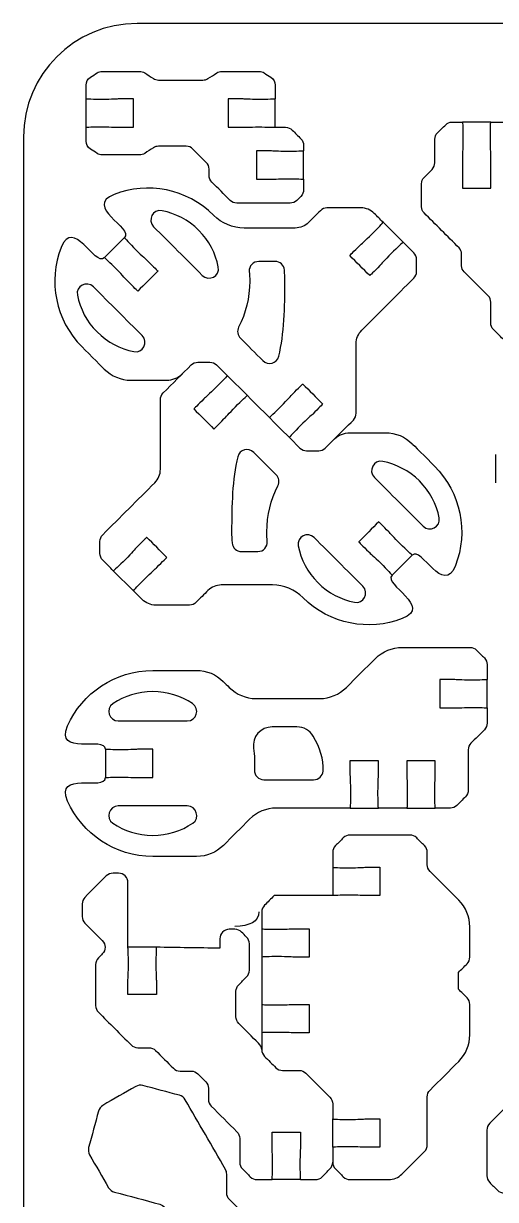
# Model space of a CAD drawing. Extents: x 0 to 400, y 230 to 450.
# Drawn here: x 0 to 49.9, y 325.6 to 450 of the extents above; entities that cross this region are included whole.
import ezdxf

# ---------------------------------------------------------------- set-up
doc = ezdxf.new("R2010")
doc.units = 0
doc.header["$MEASUREMENT"] = 0
doc.layers.add('DEFAULT', color=18, linetype='CONTINUOUS')

msp = doc.modelspace()

# ---------------------------------------------------------------- linework, layer by layer
at = {"layer": 'DEFAULT', "color": 1}
for points in [[(6.61, 439.03), (6.61, 442.03)], [(26.61, 439.02), (26.61, 442.02)], [(49.4, 439.58), (46.4, 439.58)], [(29.61, 433.52), (29.61, 436.52)], [(40.13, 426.87), (38.01, 428.99)], [(10.66, 427.35), (8.54, 425.23)], [(21.54, 412.77), (23.66, 410.65)], [(49.89, 404.41), (49.89, 401.41)], [(38.96, 391.64), (41.08, 393.76)], [(9.49, 392.12), (11.62, 390)], [(49.01, 377.6), (49.01, 380.6)], [(8.66, 373.23), (8.66, 370.23)], [(34.52, 367.01), (37.52, 367.01)], [(40.53, 367.01), (43.53, 367.01)], [(32.68, 360.75), (32.68, 357.75)], [(25.18, 354.25), (25.18, 351.25)], [(14.04, 352.29), (11.04, 352.29)], [(25.18, 346.24), (25.18, 343.24)], [(32.68, 331.13), (32.68, 334.13)], [(29.27, 327.72), (26.27, 327.72)]]:
    msp.add_lwpolyline(points, dxfattribs=at)
for points, knots in [([(0, 242), (0, 307.33), (0, 372.67), (0, 438), (0, 444.63), (5.37, 450), (12, 450), (47.33, 450), (82.67, 450), (118, 450), (124.63, 450), (130, 444.63), (130, 438), (130, 372.67), (130, 307.33), (130, 242), (130, 235.37), (124.63, 230), (118, 230), (82.67, 230), (47.33, 230), (12, 230), (5.37, 230), (0, 235.37), (0, 242)], [0, 0, 0, 0, 555.591, 555.591, 555.591, 556.591, 556.591, 556.591, 857.063, 857.063, 857.063, 858.063, 858.063, 858.063, 1413.654, 1413.654, 1413.654, 1414.654, 1414.654, 1414.654, 1715.126, 1715.126, 1715.126, 1716.126, 1716.126, 1716.126, 1716.126]), ([(22.55, 431), (24.43, 431), (26.3, 431), (28.18, 431), (28.45, 431), (28.7, 431.1), (28.89, 431.29), (29.03, 431.43), (29.18, 431.58), (29.32, 431.72), (29.51, 431.91), (29.61, 432.16), (29.61, 432.43), (29.61, 432.79), (29.61, 433.15), (29.61, 433.52), (29.61, 433.55), (28.83, 433.57), (27.86, 433.57), (26.9, 433.57), (26.32, 433.52), (26.11, 433.52), (25.61, 433.52), (25.11, 433.52), (24.61, 433.52), (24.61, 434.52), (24.61, 435.52), (24.61, 436.52), (25.11, 436.52), (25.61, 436.52), (26.11, 436.52), (26.32, 436.52), (26.9, 436.47), (27.86, 436.47), (28.83, 436.47), (29.61, 436.49), (29.61, 436.52), (29.61, 436.71), (29.61, 436.91), (29.61, 437.1), (29.61, 437.37), (29.51, 437.62), (29.32, 437.81), (29.02, 438.12), (28.71, 438.42), (28.41, 438.72), (28.22, 438.91), (27.96, 439.02), (27.7, 439.02), (27.34, 439.02), (26.98, 439.02), (26.61, 439.02), (26.47, 439.02), (25.83, 439.06), (24.86, 439.06), (23.9, 439.06), (23.33, 439.02), (23.11, 439.02), (22.61, 439.02), (22.12, 439.02), (21.62, 439.02), (21.62, 440.02), (21.62, 441.02), (21.62, 442.02), (22.12, 442.02), (22.61, 442.02), (23.11, 442.02), (23.33, 442.02), (23.9, 441.97), (24.86, 441.97), (25.83, 441.97), (26.61, 441.99), (26.61, 442.02), (26.61, 442.5), (26.61, 442.99), (26.61, 443.47), (26.61, 443.81), (26.44, 444.13), (26.16, 444.31), (25.92, 444.47), (25.68, 444.62), (25.45, 444.77), (25.29, 444.88), (25.1, 444.93), (24.9, 444.93), (23.59, 444.93), (22.28, 444.93), (20.97, 444.93), (20.77, 444.93), (20.58, 444.88), (20.42, 444.77), (20.12, 444.57), (19.81, 444.38), (19.5, 444.18), (19.34, 444.07), (19.15, 444.02), (18.96, 444.02), (17.4, 444.02), (15.83, 444.02), (14.27, 444.02), (14.08, 444.02), (13.89, 444.08), (13.73, 444.18), (13.42, 444.38), (13.11, 444.58), (12.81, 444.78), (12.65, 444.88), (12.46, 444.94), (12.26, 444.94), (10.95, 444.94), (9.64, 444.94), (8.32, 444.94), (8.13, 444.94), (7.94, 444.88), (7.78, 444.78), (7.55, 444.62), (7.31, 444.47), (7.07, 444.32), (6.79, 444.13), (6.62, 443.82), (6.62, 443.48), (6.62, 442.99), (6.62, 442.51), (6.62, 442.02), (6.62, 441.99), (7.4, 441.97), (8.37, 441.97), (9.33, 441.97), (9.9, 442.02), (10.11, 442.02), (10.61, 442.02), (11.11, 442.02), (11.61, 442.02), (11.61, 441.02), (11.61, 440.02), (11.61, 439.02), (11.11, 439.02), (10.61, 439.02), (10.11, 439.02), (9.9, 439.02), (9.33, 439.07), (8.37, 439.07), (7.4, 439.07), (6.62, 439.05), (6.62, 439.02), (6.62, 438.54), (6.62, 438.05), (6.62, 437.56), (6.62, 437.23), (6.79, 436.91), (7.07, 436.72), (7.31, 436.57), (7.54, 436.42), (7.78, 436.26), (7.94, 436.16), (8.13, 436.1), (8.33, 436.1), (9.64, 436.1), (10.95, 436.1), (12.26, 436.1), (12.46, 436.1), (12.65, 436.16), (12.81, 436.26), (13.11, 436.46), (13.42, 436.66), (13.73, 436.86), (13.89, 436.96), (14.08, 437.02), (14.27, 437.02), (15.25, 437.02), (16.22, 437.02), (17.2, 437.02), (17.47, 437.02), (17.72, 436.91), (17.91, 436.72), (18.38, 436.25), (18.85, 435.78), (19.32, 435.31), (19.51, 435.12), (19.62, 434.87), (19.62, 434.6), (19.62, 434.38), (19.62, 434.16), (19.62, 433.93), (19.62, 433.67), (19.72, 433.41), (19.91, 433.22), (20.55, 432.58), (21.2, 431.94), (21.84, 431.29), (22.03, 431.1), (22.28, 431), (22.55, 431)], [1, 1, 1, 1, 16.972, 16.972, 16.972, 17.972, 17.972, 17.972, 19.697341, 19.697341, 19.697341, 20.697341, 20.697341, 20.697341, 23.783341, 23.783341, 23.783341, 24.783341, 24.783341, 24.783341, 25.783341, 25.783341, 25.783341, 30.033341, 30.033341, 30.033341, 38.543341, 38.543341, 38.543341, 42.793341, 42.793341, 42.793341, 43.793341, 43.793341, 43.793341, 44.793341, 44.793341, 44.793341, 46.449341, 46.449341, 46.449341, 47.449341, 47.449341, 47.449341, 51.112154, 51.112154, 51.112154, 52.112154, 52.112154, 52.112154, 55.188154, 55.188154, 55.188154, 56.188154, 56.188154, 56.188154, 57.188154, 57.188154, 57.188154, 61.438154, 61.438154, 61.438154, 69.948154, 69.948154, 69.948154, 74.198154, 74.198154, 74.198154, 75.198154, 75.198154, 75.198154, 76.198154, 76.198154, 76.198154, 80.317154, 80.317154, 80.317154, 81.317154, 81.317154, 81.317154, 83.718374, 83.718374, 83.718374, 84.718374, 84.718374, 84.718374, 95.880374, 95.880374, 95.880374, 96.880374, 96.880374, 96.880374, 99.980563, 99.980563, 99.980563, 100.980563, 100.980563, 100.980563, 114.276575, 114.276575, 114.276575, 115.276575, 115.276575, 115.276575, 118.380713, 118.380713, 118.380713, 119.380713, 119.380713, 119.380713, 130.548713, 130.548713, 130.548713, 131.548713, 131.548713, 131.548713, 133.943316, 133.943316, 133.943316, 134.943316, 134.943316, 134.943316, 139.069316, 139.069316, 139.069316, 140.069316, 140.069316, 140.069316, 141.069316, 141.069316, 141.069316, 145.319316, 145.319316, 145.319316, 153.829316, 153.829316, 153.829316, 158.079316, 158.079316, 158.079316, 159.079316, 159.079316, 159.079316, 160.079316, 160.079316, 160.079316, 164.209316, 164.209316, 164.209316, 165.209316, 165.209316, 165.209316, 167.610537, 167.610537, 167.610537, 168.610537, 168.610537, 168.610537, 179.772537, 179.772537, 179.772537, 180.772537, 180.772537, 180.772537, 183.873564, 183.873564, 183.873564, 184.873564, 184.873564, 184.873564, 193.181568, 193.181568, 193.181568, 194.181568, 194.181568, 194.181568, 199.853979, 199.853979, 199.853979, 200.853979, 200.853979, 200.853979, 202.755979, 202.755979, 202.755979, 203.755979, 203.755979, 203.755979, 211.505869, 211.505869, 211.505869, 212.505869, 212.505869, 212.505869, 212.505869]), ([(46.4, 436.07), (46.4, 436.28), (46.45, 436.86), (46.45, 437.82), (46.45, 438.79), (46.43, 439.57), (46.4, 439.57), (46.03, 439.57), (45.65, 439.57), (45.28, 439.57), (45.04, 439.57), (44.8, 439.48), (44.63, 439.3), (44.34, 439.01), (44.05, 438.72), (43.75, 438.43), (43.58, 438.26), (43.48, 438.02), (43.48, 437.78), (43.48, 436.94), (43.48, 436.11), (43.48, 435.28), (43.48, 435.01), (43.38, 434.76), (43.19, 434.57), (42.91, 434.29), (42.62, 434), (42.34, 433.72), (42.17, 433.54), (42.07, 433.31), (42.07, 433.06), (42.07, 432.25), (42.07, 431.44), (42.07, 430.62), (42.07, 430.38), (42.17, 430.14), (42.34, 429.97), (43.57, 428.74), (44.81, 427.5), (46.04, 426.27), (46.22, 426.1), (46.31, 425.86), (46.31, 425.62), (46.31, 425.2), (46.31, 424.79), (46.31, 424.38), (46.31, 424.14), (46.41, 423.9), (46.58, 423.73), (47.43, 422.88), (48.28, 422.03), (49.13, 421.18), (49.3, 421.01), (49.4, 420.78), (49.4, 420.53), (49.4, 419.79), (49.4, 419.04), (49.4, 418.29), (49.4, 418.05), (49.49, 417.82), (49.67, 417.64), (49.96, 417.35), (50.25, 417.06), (50.54, 416.77), (50.71, 416.59), (50.95, 416.5), (51.19, 416.5), (53.07, 416.5), (54.94, 416.5), (56.82, 416.5), (57.06, 416.5), (57.3, 416.59), (57.47, 416.77), (57.82, 417.12), (58.17, 417.47), (58.52, 417.82), (58.9, 418.2), (59.41, 418.41), (59.94, 418.41), (63.31, 418.41), (66.69, 418.41), (70.06, 418.41), (70.59, 418.41), (71.1, 418.2), (71.48, 417.82), (71.83, 417.47), (72.18, 417.12), (72.53, 416.77), (72.7, 416.59), (72.94, 416.5), (73.18, 416.5), (75.06, 416.5), (76.93, 416.5), (78.81, 416.5), (79.05, 416.5), (79.29, 416.6), (79.46, 416.77), (79.75, 417.06), (80.04, 417.35), (80.33, 417.64), (80.5, 417.82), (80.6, 418.05), (80.6, 418.29), (80.6, 419.17), (80.6, 420.04), (80.6, 420.91), (81.54, 421.85), (82.48, 422.79), (83.42, 423.73), (83.59, 423.9), (83.69, 424.14), (83.69, 424.38), (83.69, 424.79), (83.69, 425.2), (83.69, 425.62), (83.69, 425.86), (83.78, 426.1), (83.96, 426.27), (85.19, 427.5), (86.43, 428.74), (87.66, 429.97), (87.83, 430.14), (87.93, 430.38), (87.93, 430.62), (87.93, 431.44), (87.93, 432.25), (87.93, 433.06), (87.93, 433.31), (87.83, 433.54), (87.66, 433.72), (87.38, 434), (87.09, 434.29), (86.81, 434.57), (86.62, 434.76), (86.52, 435.01), (86.52, 435.28), (86.51, 436.11), (86.51, 436.94), (86.51, 437.78), (86.51, 438.02), (86.41, 438.26), (86.24, 438.43), (85.95, 438.72), (85.66, 439.01), (85.37, 439.3), (85.19, 439.48), (84.96, 439.57), (84.72, 439.57), (84.34, 439.57), (83.97, 439.57), (83.6, 439.57), (83.57, 439.57), (83.55, 438.79), (83.55, 437.82), (83.55, 436.86), (83.6, 436.28), (83.6, 436.07), (83.6, 434.91), (83.6, 433.74), (83.6, 432.57), (82.6, 432.57), (81.6, 432.57), (80.6, 432.57), (80.6, 433.74), (80.6, 434.91), (80.6, 436.07), (80.6, 436.28), (80.65, 436.86), (80.65, 437.82), (80.65, 438.79), (80.62, 439.57), (80.6, 439.57), (78.69, 439.57), (76.79, 439.57), (74.88, 439.57), (74.64, 439.57), (74.4, 439.48), (74.23, 439.3), (73.7, 438.78), (73.18, 438.25), (72.65, 437.72), (72.27, 437.35), (71.77, 437.14), (71.24, 437.14), (67.08, 437.14), (62.92, 437.14), (58.76, 437.14), (58.23, 437.14), (57.72, 437.35), (57.35, 437.72), (56.82, 438.25), (56.29, 438.78), (55.76, 439.3), (55.59, 439.48), (55.36, 439.57), (55.11, 439.57), (53.21, 439.57), (51.3, 439.57), (49.4, 439.57), (49.37, 439.57), (49.35, 438.79), (49.35, 437.82), (49.35, 436.86), (49.4, 436.28), (49.4, 436.07), (49.4, 434.91), (49.4, 433.74), (49.4, 432.57), (48.4, 432.57), (47.4, 432.57), (46.4, 432.57), (46.4, 433.74), (46.4, 434.91), (46.4, 436.07)], [54.878386, 54.878386, 54.878386, 54.878386, 55.878386, 55.878386, 55.878386, 56.878386, 56.878386, 56.878386, 60.045386, 60.045386, 60.045386, 61.045386, 61.045386, 61.045386, 64.548393, 64.548393, 64.548393, 65.548393, 65.548393, 65.548393, 72.635393, 72.635393, 72.635393, 73.635393, 73.635393, 73.635393, 77.048597, 77.048597, 77.048597, 78.048597, 78.048597, 78.048597, 84.966597, 84.966597, 84.966597, 85.966597, 85.966597, 85.966597, 100.811597, 100.811597, 100.811597, 101.811597, 101.811597, 101.811597, 105.314597, 105.314597, 105.314597, 106.314597, 106.314597, 106.314597, 116.506834, 116.506834, 116.506834, 117.506834, 117.506834, 117.506834, 123.849834, 123.849834, 123.849834, 124.849834, 124.849834, 124.849834, 128.352841, 128.352841, 128.352841, 129.352841, 129.352841, 129.352841, 145.289841, 145.289841, 145.289841, 146.289841, 146.289841, 146.289841, 150.522582, 150.522582, 150.522582, 151.522582, 151.522582, 151.522582, 180.214582, 180.214582, 180.214582, 181.214582, 181.214582, 181.214582, 185.447324, 185.447324, 185.447324, 186.447324, 186.447324, 186.447324, 202.383324, 202.383324, 202.383324, 203.383324, 203.383324, 203.383324, 206.879262, 206.879262, 206.879262, 207.879262, 207.879262, 207.879262, 215.307262, 215.307262, 215.307262, 226.591981, 226.591981, 226.591981, 227.591981, 227.591981, 227.591981, 231.095981, 231.095981, 231.095981, 232.095981, 232.095981, 232.095981, 246.940981, 246.940981, 246.940981, 247.940981, 247.940981, 247.940981, 254.858981, 254.858981, 254.858981, 255.858981, 255.858981, 255.858981, 259.274307, 259.274307, 259.274307, 260.274307, 260.274307, 260.274307, 267.363312, 267.363312, 267.363312, 268.363312, 268.363312, 268.363312, 271.863491, 271.863491, 271.863491, 272.863491, 272.863491, 272.863491, 276.030491, 276.030491, 276.030491, 277.030491, 277.030491, 277.030491, 278.030491, 278.030491, 278.030491, 287.950491, 287.950491, 287.950491, 296.460491, 296.460491, 296.460491, 306.380491, 306.380491, 306.380491, 307.380491, 307.380491, 307.380491, 308.380491, 308.380491, 308.380491, 324.572491, 324.572491, 324.572491, 325.572491, 325.572491, 325.572491, 331.908877, 331.908877, 331.908877, 332.908877, 332.908877, 332.908877, 368.275877, 368.275877, 368.275877, 369.275877, 369.275877, 369.275877, 375.612262, 375.612262, 375.612262, 376.612262, 376.612262, 376.612262, 392.804262, 392.804262, 392.804262, 393.804262, 393.804262, 393.804262, 394.804262, 394.804262, 394.804262, 404.724262, 404.724262, 404.724262, 413.234262, 413.234262, 413.234262, 423.154262, 423.154262, 423.154262, 423.154262]), ([(32.87, 406.06), (33.53, 406.72), (34.2, 407.39), (34.87, 408.06), (35.06, 408.25), (35.16, 408.5), (35.16, 408.77), (35.16, 411.22), (35.16, 413.68), (35.16, 416.14), (35.16, 416.67), (35.37, 417.18), (35.75, 417.55), (37.58, 419.39), (39.42, 421.22), (41.25, 423.06), (41.44, 423.25), (41.55, 423.49), (41.55, 423.76), (41.55, 424.18), (41.55, 424.61), (41.55, 425.04), (41.55, 425.3), (41.44, 425.55), (41.26, 425.74), (40.88, 426.11), (40.51, 426.49), (40.14, 426.86), (40.1, 426.86), (39.54, 426.34), (38.86, 425.66), (38.18, 424.98), (37.81, 424.54), (37.66, 424.39), (37.04, 423.77), (36.6, 423.33), (36.6, 423.33), (35.89, 424.04), (35.19, 424.74), (34.48, 425.45), (34.48, 425.45), (34.92, 425.9), (35.54, 426.51), (35.69, 426.66), (36.12, 427.03), (36.81, 427.72), (37.48, 428.38), (38.01, 428.94), (38.01, 428.98), (37.7, 429.29), (37.39, 429.6), (37.08, 429.91), (36.71, 430.29), (36.2, 430.5), (35.67, 430.5), (34.47, 430.5), (33.28, 430.5), (32.08, 430.5), (31.82, 430.5), (31.56, 430.39), (31.38, 430.2), (30.96, 429.79), (30.55, 429.37), (30.13, 428.96), (29.76, 428.58), (29.25, 428.38), (28.72, 428.37), (26.92, 428.37), (25.12, 428.37), (23.32, 428.37), (22.11, 428.38), (20.96, 428.86), (20.1, 429.71), (17.26, 432.54), (13.11, 433.29), (9.59, 431.93), (6.3, 430.65), (11.67, 428.35), (10.67, 427.35), (10.67, 427.31), (11.2, 426.75), (11.87, 426.07), (12.56, 425.39), (12.99, 425.02), (13.14, 424.87), (13.76, 424.26), (14.2, 423.81), (14.2, 423.81), (13.5, 423.1), (12.79, 422.4), (12.08, 421.69), (12.08, 421.69), (11.64, 422.13), (11.02, 422.75), (10.87, 422.9), (10.5, 423.34), (9.82, 424.02), (9.14, 424.7), (8.58, 425.23), (8.54, 425.23), (7.55, 424.22), (5.24, 429.6), (3.97, 426.3), (2.61, 422.78), (3.35, 418.63), (6.19, 415.79), (7.01, 414.98), (8.53, 413.44), (8.53, 413.44), (9.29, 412.7), (10.3, 412.27), (11.36, 412.27), (12.62, 412.27), (13.88, 412.27), (15.14, 412.27), (15.74, 412.27), (16.32, 412.51), (16.76, 412.93)], [0, 0, 0, 0, 8.020011, 8.020011, 8.020011, 9.020011, 9.020011, 9.020011, 29.915013, 29.915013, 29.915013, 30.915013, 30.915013, 30.915013, 52.98523, 52.98523, 52.98523, 53.98523, 53.98523, 53.98523, 57.60523, 57.60523, 57.60523, 58.60523, 58.60523, 58.60523, 63.105268, 63.105268, 63.105268, 64.105268, 64.105268, 64.105268, 65.105268, 65.105268, 65.105268, 66.105268, 66.105268, 66.105268, 74.616011, 74.616011, 74.616011, 75.616011, 75.616011, 75.616011, 76.616011, 76.616011, 76.616011, 77.616011, 77.616011, 77.616011, 81.336807, 81.336807, 81.336807, 82.336807, 82.336807, 82.336807, 92.504807, 92.504807, 92.504807, 93.504807, 93.504807, 93.504807, 98.49486, 98.49486, 98.49486, 99.49486, 99.49486, 99.49486, 114.81086, 114.81086, 114.81086, 115.81086, 115.81086, 115.81086, 116.81086, 116.81086, 116.81086, 117.81086, 117.81086, 117.81086, 118.81086, 118.81086, 118.81086, 119.81086, 119.81086, 119.81086, 120.81086, 120.81086, 120.81086, 129.320188, 129.320188, 129.320188, 130.320188, 130.320188, 130.320188, 131.320188, 131.320188, 131.320188, 132.320188, 132.320188, 132.320188, 133.320188, 133.320188, 133.320188, 134.320188, 134.320188, 134.320188, 135.320188, 135.320188, 135.320188, 136.320188, 136.320188, 136.320188, 147.019191, 147.019191, 147.019191, 148.019191, 148.019191, 148.019191, 148.019191]), ([(14.64, 430.2), (16.06, 429.92), (17.42, 429.22), (18.52, 428.12), (19.62, 427.02), (20.31, 425.67), (20.59, 424.25), (20.79, 423.28), (19.6, 422.67), (18.9, 423.36), (17.19, 425.08), (15.47, 426.79), (13.75, 428.51), (13.06, 429.2), (13.68, 430.4), (14.64, 430.2)], [1, 1, 1, 1, 2, 2, 2, 3, 3, 3, 4, 4, 4, 24.63974, 24.63974, 24.63974, 25.63974, 25.63974, 25.63974, 25.63974]), ([(24.86, 424.83), (25.43, 424.83), (26.01, 424.83), (26.59, 424.83), (27.11, 424.83), (27.54, 424.44), (27.58, 423.92), (27.62, 423.53), (27.63, 423.15), (27.63, 422.75), (27.63, 419.99), (27.57, 417.19), (26.98, 414.8), (26.79, 414.05), (25.85, 413.79), (25.3, 414.34), (24.51, 415.13), (23.72, 415.92), (22.93, 416.72), (22.62, 417.02), (22.55, 417.49), (22.74, 417.88), (23.49, 419.34), (23.91, 421), (23.91, 422.75), (23.91, 423.09), (23.89, 423.43), (23.86, 423.76), (23.81, 424.34), (24.27, 424.83), (24.86, 424.83)], [1, 1, 1, 1, 5.907, 5.907, 5.907, 6.907, 6.907, 6.907, 7.907, 7.907, 7.907, 8.907, 8.907, 8.907, 9.907, 9.907, 9.907, 19.427491, 19.427491, 19.427491, 20.427491, 20.427491, 20.427491, 21.427491, 21.427491, 21.427491, 22.427491, 22.427491, 22.427491, 23.427491, 23.427491, 23.427491, 23.427491]), ([(11.66, 415.3), (10.23, 415.58), (8.87, 416.28), (7.77, 417.38), (6.67, 418.48), (5.97, 419.84), (5.69, 421.26), (5.5, 422.22), (6.69, 422.84), (7.39, 422.15), (9.1, 420.43), (10.82, 418.71), (12.54, 416.99), (13.23, 416.3), (12.62, 415.11), (11.66, 415.3)], [1, 1, 1, 1, 2, 2, 2, 3, 3, 3, 4, 4, 4, 24.660246, 24.660246, 24.660246, 25.660246, 25.660246, 25.660246, 25.660246]), ([(38.96, 391.64), (38.96, 391.67), (38.43, 392.24), (37.76, 392.91), (37.07, 393.59), (36.64, 393.96), (36.49, 394.11), (35.87, 394.73), (35.43, 395.17), (35.43, 395.17), (36.13, 395.88), (36.84, 396.59), (37.55, 397.29), (37.55, 397.29), (37.99, 396.85), (38.61, 396.23), (38.76, 396.08), (39.13, 395.65), (39.81, 394.96), (40.49, 394.29), (41.05, 393.76), (41.09, 393.76), (42.08, 394.76), (44.39, 389.38), (45.66, 392.68), (47.02, 396.2), (46.28, 400.35), (43.44, 403.19), (42.62, 404.01), (41.1, 405.54), (41.1, 405.54), (40.34, 406.29), (39.33, 406.71), (38.27, 406.71), (37.01, 406.71), (35.75, 406.71), (34.49, 406.71), (33.89, 406.71), (33.3, 406.48), (32.87, 406.06), (32.55, 405.74), (32.22, 405.42), (31.9, 405.1), (31.72, 404.91), (31.46, 404.8), (31.2, 404.8), (30.77, 404.8), (30.35, 404.8), (29.92, 404.8), (29.66, 404.8), (29.41, 404.91), (29.22, 405.09), (27.37, 406.94), (25.51, 408.8), (23.66, 410.65), (23.62, 410.65), (23.06, 410.12), (22.39, 409.44), (21.71, 408.76), (21.34, 408.32), (21.19, 408.17), (20.57, 407.55), (20.13, 407.11), (20.13, 407.11), (19.42, 407.82), (18.71, 408.53), (18, 409.24), (18, 409.24), (18.45, 409.67), (19.07, 410.29), (19.21, 410.45), (19.65, 410.81), (20.34, 411.5), (21.02, 412.18), (21.56, 412.75), (21.54, 412.77), (21.16, 413.14), (20.79, 413.52), (20.41, 413.89), (20.22, 414.08), (19.97, 414.18), (19.71, 414.18), (19.28, 414.18), (18.86, 414.18), (18.43, 414.18), (18.17, 414.18), (17.91, 414.08), (17.73, 413.89), (16.74, 412.9), (15.75, 411.91), (14.76, 410.92), (14.57, 410.74), (14.47, 410.48), (14.47, 410.22), (14.47, 407.76), (14.47, 405.3), (14.47, 402.85), (14.47, 402.31), (14.26, 401.81), (13.88, 401.43), (12.05, 399.6), (10.21, 397.76), (8.37, 395.93), (8.19, 395.74), (8.08, 395.49), (8.08, 395.22), (8.08, 394.8), (8.08, 394.37), (8.08, 393.95), (8.08, 393.68), (8.19, 393.43), (8.37, 393.24), (8.75, 392.87), (9.12, 392.49), (9.49, 392.12), (9.53, 392.12), (10.09, 392.64), (10.77, 393.32), (11.45, 394), (11.82, 394.44), (11.97, 394.6), (12.59, 395.21), (13.03, 395.65), (13.03, 395.65), (13.74, 394.95), (14.44, 394.24), (15.15, 393.53), (15.15, 393.53), (14.71, 393.09), (14.09, 392.47), (13.94, 392.32), (13.51, 391.95), (12.82, 391.27), (12.15, 390.6), (11.62, 390.04), (11.62, 390), (11.93, 389.69), (12.24, 389.38), (12.55, 389.07), (12.92, 388.7), (13.43, 388.48), (13.96, 388.48), (15.16, 388.48), (16.35, 388.48), (17.55, 388.48), (17.81, 388.48), (18.07, 388.59), (18.25, 388.78), (18.67, 389.2), (19.08, 389.61), (19.5, 390.03), (19.87, 390.4), (20.38, 390.61), (20.9, 390.61), (22.71, 390.61), (24.51, 390.61), (26.31, 390.61), (27.52, 390.61), (28.67, 390.13), (29.53, 389.27), (32.37, 386.44), (36.52, 385.7), (40.04, 387.06), (43.33, 388.33), (37.96, 390.64), (38.96, 391.64)], [1, 1, 1, 1, 2, 2, 2, 3, 3, 3, 4, 4, 4, 12.509329, 12.509329, 12.509329, 13.509329, 13.509329, 13.509329, 14.509329, 14.509329, 14.509329, 15.509329, 15.509329, 15.509329, 16.509329, 16.509329, 16.509329, 17.509329, 17.509329, 17.509329, 18.509329, 18.509329, 18.509329, 19.509329, 19.509329, 19.509329, 30.208331, 30.208331, 30.208331, 31.208331, 31.208331, 31.208331, 35.068442, 35.068442, 35.068442, 36.068442, 36.068442, 36.068442, 39.681448, 39.681448, 39.681448, 40.681448, 40.681448, 40.681448, 62.960969, 62.960969, 62.960969, 63.960969, 63.960969, 63.960969, 64.960969, 64.960969, 64.960969, 65.960969, 65.960969, 65.960969, 74.470999, 74.470999, 74.470999, 75.470999, 75.470999, 75.470999, 76.470999, 76.470999, 76.470999, 77.470999, 77.470999, 77.470999, 81.971037, 81.971037, 81.971037, 82.971037, 82.971037, 82.971037, 86.585044, 86.585044, 86.585044, 87.585044, 87.585044, 87.585044, 99.464438, 99.464438, 99.464438, 100.464438, 100.464438, 100.464438, 121.35944, 121.35944, 121.35944, 122.35944, 122.35944, 122.35944, 144.429656, 144.429656, 144.429656, 145.429656, 145.429656, 145.429656, 149.049657, 149.049657, 149.049657, 150.049657, 150.049657, 150.049657, 154.549695, 154.549695, 154.549695, 155.549695, 155.549695, 155.549695, 156.549695, 156.549695, 156.549695, 157.549695, 157.549695, 157.549695, 166.060438, 166.060438, 166.060438, 167.060438, 167.060438, 167.060438, 168.060438, 168.060438, 168.060438, 169.060438, 169.060438, 169.060438, 172.781234, 172.781234, 172.781234, 173.781234, 173.781234, 173.781234, 183.949234, 183.949234, 183.949234, 184.949234, 184.949234, 184.949234, 189.939287, 189.939287, 189.939287, 190.939287, 190.939287, 190.939287, 206.255287, 206.255287, 206.255287, 207.255287, 207.255287, 207.255287, 208.255287, 208.255287, 208.255287, 209.255287, 209.255287, 209.255287, 209.255287]), ([(25.97, 408.34), (26.01, 408.34), (26.57, 408.87), (27.25, 409.54), (27.92, 410.23), (28.3, 410.66), (28.44, 410.81), (29.07, 411.43), (29.51, 411.87), (29.51, 411.87), (30.21, 411.17), (30.92, 410.46), (31.63, 409.75), (31.63, 409.75), (31.18, 409.31), (30.57, 408.69), (30.42, 408.54), (29.98, 408.17), (29.29, 407.49), (28.61, 406.8), (28.07, 406.24), (28.09, 406.22)], [0, 0, 0, 0, 1, 1, 1, 2, 2, 2, 3, 3, 3, 11.509323, 11.509323, 11.509323, 12.509323, 12.509323, 12.509323, 13.509323, 13.509323, 13.509323, 14.509323, 14.509323, 14.509323, 14.509323]), ([(24.77, 394.15), (24.2, 394.15), (23.62, 394.15), (23.04, 394.15), (22.52, 394.15), (22.09, 394.55), (22.05, 395.06), (22.01, 395.45), (22, 395.84), (22, 396.23), (22, 398.99), (22.06, 401.79), (22.65, 404.18), (22.84, 404.93), (23.78, 405.19), (24.33, 404.64), (25.12, 403.85), (25.91, 403.06), (26.7, 402.27), (27.01, 401.96), (27.08, 401.49), (26.89, 401.11), (26.14, 399.65), (25.72, 397.99), (25.72, 396.23), (25.72, 395.89), (25.74, 395.55), (25.77, 395.22), (25.82, 394.65), (25.36, 394.15), (24.77, 394.15)], [1, 1, 1, 1, 5.907, 5.907, 5.907, 6.907, 6.907, 6.907, 7.907, 7.907, 7.907, 8.907, 8.907, 8.907, 9.907, 9.907, 9.907, 19.427491, 19.427491, 19.427491, 20.427491, 20.427491, 20.427491, 21.427491, 21.427491, 21.427491, 22.427491, 22.427491, 22.427491, 23.427491, 23.427491, 23.427491, 23.427491]), ([(37.97, 403.68), (39.4, 403.4), (40.76, 402.7), (41.86, 401.61), (42.96, 400.51), (43.66, 399.14), (43.94, 397.72), (44.13, 396.76), (42.94, 396.14), (42.24, 396.84), (40.52, 398.55), (38.81, 400.27), (37.09, 401.99), (36.4, 402.68), (37.01, 403.87), (37.97, 403.68)], [1, 1, 1, 1, 2, 2, 2, 3, 3, 3, 4, 4, 4, 24.660246, 24.660246, 24.660246, 25.660246, 25.660246, 25.660246, 25.660246]), ([(34.99, 388.78), (33.57, 389.07), (32.21, 389.76), (31.11, 390.86), (30.01, 391.96), (29.32, 393.31), (29.04, 394.74), (28.84, 395.7), (30.03, 396.32), (30.73, 395.62), (32.44, 393.91), (34.16, 392.19), (35.88, 390.47), (36.57, 389.78), (35.95, 388.59), (34.99, 388.78)], [1, 1, 1, 1, 2, 2, 2, 3, 3, 3, 4, 4, 4, 24.63974, 24.63974, 24.63974, 25.63974, 25.63974, 25.63974, 25.63974]), ([(4.66, 367.75), (6.19, 364.31), (9.65, 361.89), (13.66, 361.89), (14.82, 361.89), (18.3, 361.89), (18.3, 361.89), (19.35, 361.89), (20.37, 362.31), (21.13, 363.06), (22.05, 363.99), (22.97, 364.91), (23.9, 365.84), (24.65, 366.59), (25.67, 367.01), (26.73, 367.01), (29.32, 367.01), (31.92, 367.01), (34.51, 367.01), (34.54, 367.04), (34.57, 367.81), (34.57, 368.76), (34.56, 369.73), (34.51, 370.3), (34.51, 370.51), (34.51, 371.01), (34.51, 371.51), (34.51, 372.01), (35.52, 372.01), (36.52, 372.01), (37.52, 372.01), (37.52, 372.01), (37.52, 371.38), (37.52, 370.51), (37.52, 370.3), (37.47, 369.73), (37.47, 368.76), (37.47, 367.79), (37.49, 367.01), (37.52, 367.01), (38.52, 367.01), (39.52, 367.01), (40.52, 367.01), (40.55, 367.04), (40.57, 367.81), (40.57, 368.76), (40.57, 369.73), (40.52, 370.3), (40.52, 370.51), (40.52, 371.38), (40.52, 372.01), (40.52, 372.01), (41.52, 372.01), (42.52, 372.01), (43.53, 372.01), (43.53, 372.01), (43.52, 371.38), (43.52, 370.51), (43.53, 370.3), (43.47, 369.73), (43.47, 368.76), (43.47, 367.79), (43.5, 367.01), (43.53, 367.01), (44.06, 367.01), (44.59, 367.01), (45.12, 367.01), (45.38, 367.01), (45.63, 367.12), (45.82, 367.3), (46.12, 367.6), (46.42, 367.9), (46.71, 368.2), (46.9, 368.39), (47.01, 368.65), (47.01, 368.91), (47.01, 370.33), (47.01, 371.76), (47.01, 373.18), (47.01, 373.44), (47.11, 373.7), (47.3, 373.89), (47.77, 374.36), (48.25, 374.83), (48.72, 375.3), (48.91, 375.49), (49.01, 375.75), (49.01, 376.01), (49.01, 376.54), (49.01, 377.07), (49.01, 377.6), (49.01, 377.63), (48.23, 377.65), (47.26, 377.65), (46.3, 377.65), (45.72, 377.6), (45.51, 377.6), (45.01, 377.6), (44.51, 377.6), (44.01, 377.6), (44.01, 378.6), (44.01, 379.6), (44.01, 380.6), (44.51, 380.6), (45.01, 380.6), (45.51, 380.6), (45.72, 380.6), (46.3, 380.55), (47.26, 380.55), (48.23, 380.55), (49.01, 380.57), (49.01, 380.6), (49.01, 381.13), (49.01, 381.66), (49.01, 382.19), (49.01, 382.45), (48.91, 382.7), (48.72, 382.89), (48.45, 383.17), (48.17, 383.44), (47.89, 383.72), (47.71, 383.91), (47.45, 384.01), (47.19, 384.01), (44.8, 384.01), (42.41, 384.01), (40.03, 384.01), (38.97, 384.01), (37.95, 383.59), (37.2, 382.84), (36.17, 381.82), (35.15, 380.79), (34.13, 379.77), (33.38, 379.02), (32.36, 378.6), (31.3, 378.6), (29.06, 378.6), (26.82, 378.6), (24.58, 378.6), (23.52, 378.6), (22.5, 379.02), (21.75, 379.77), (21.54, 379.98), (21.33, 380.19), (21.12, 380.4), (20.37, 381.15), (19.35, 381.57), (18.29, 381.57), (18.29, 381.57), (14.81, 381.57), (13.66, 381.57), (9.65, 381.57), (6.19, 379.16), (4.66, 375.71), (3.24, 372.47), (8.67, 374.64), (8.67, 373.23), (8.69, 373.2), (9.46, 373.18), (10.41, 373.18), (11.38, 373.18), (11.95, 373.23), (12.16, 373.23), (13.04, 373.23), (13.66, 373.23), (13.66, 373.23), (13.66, 372.23), (13.66, 371.23), (13.66, 370.23), (13.16, 370.23), (12.66, 370.23), (12.16, 370.23), (11.95, 370.23), (11.38, 370.28), (10.41, 370.28), (9.46, 370.28), (8.69, 370.26), (8.66, 370.23), (8.67, 368.81), (3.23, 370.99), (4.66, 367.75)], [1, 1, 1, 1, 2, 2, 2, 3, 3, 3, 4, 4, 4, 15.122792, 15.122792, 15.122792, 16.122792, 16.122792, 16.122792, 38.192792, 38.192792, 38.192792, 39.192792, 39.192792, 39.192792, 40.192792, 40.192792, 40.192792, 44.442792, 44.442792, 44.442792, 52.962792, 52.962792, 52.962792, 53.962792, 53.962792, 53.962792, 54.962792, 54.962792, 54.962792, 55.962792, 55.962792, 55.962792, 64.472792, 64.472792, 64.472792, 65.472792, 65.472792, 65.472792, 66.472792, 66.472792, 66.472792, 67.472792, 67.472792, 67.472792, 75.992792, 75.992792, 75.992792, 76.992792, 76.992792, 76.992792, 77.992792, 77.992792, 77.992792, 78.992792, 78.992792, 78.992792, 83.509803, 83.509803, 83.509803, 84.509803, 84.509803, 84.509803, 88.110391, 88.110391, 88.110391, 89.110391, 89.110391, 89.110391, 101.206391, 101.206391, 101.206391, 102.206391, 102.206391, 102.206391, 107.891529, 107.891529, 107.891529, 108.891529, 108.891529, 108.891529, 113.387529, 113.387529, 113.387529, 114.387529, 114.387529, 114.387529, 115.387529, 115.387529, 115.387529, 119.637529, 119.637529, 119.637529, 128.147529, 128.147529, 128.147529, 132.397529, 132.397529, 132.397529, 133.397529, 133.397529, 133.397529, 134.397529, 134.397529, 134.397529, 138.895529, 138.895529, 138.895529, 139.895529, 139.895529, 139.895529, 143.210449, 143.210449, 143.210449, 144.210449, 144.210449, 144.210449, 164.507449, 164.507449, 164.507449, 165.507449, 165.507449, 165.507449, 177.819592, 177.819592, 177.819592, 178.819592, 178.819592, 178.819592, 197.870593, 197.870593, 197.870593, 198.870593, 198.870593, 198.870593, 201.387894, 201.387894, 201.387894, 202.387894, 202.387894, 202.387894, 203.387894, 203.387894, 203.387894, 204.387894, 204.387894, 204.387894, 205.387894, 205.387894, 205.387894, 206.387894, 206.387894, 206.387894, 207.387894, 207.387894, 207.387894, 208.387894, 208.387894, 208.387894, 216.8979, 216.8979, 216.8979, 221.1379, 221.1379, 221.1379, 222.1379, 222.1379, 222.1379, 223.1379, 223.1379, 223.1379, 224.1379, 224.1379, 224.1379, 224.1379]), ([(17.3, 376.23), (14.88, 376.23), (12.45, 376.23), (10.02, 376.23), (9.04, 376.24), (8.63, 377.52), (9.46, 378.06), (10.66, 378.86), (12.11, 379.33), (13.66, 379.33), (15.22, 379.33), (16.67, 378.86), (17.87, 378.06), (18.69, 377.51), (18.28, 376.23), (17.3, 376.23)], [1, 1, 1, 1, 21.65, 21.65, 21.65, 22.65, 22.65, 22.65, 23.65, 23.65, 23.65, 24.65, 24.65, 24.65, 25.65, 25.65, 25.65, 25.65]), ([(26.29, 375.6), (27.16, 375.6), (28.03, 375.6), (28.9, 375.6), (29.61, 375.6), (30.27, 375.23), (30.63, 374.62), (31.33, 373.42), (31.74, 372.19), (31.67, 370.93), (31.64, 370.41), (31.19, 370.01), (30.67, 370.01), (28.92, 370.01), (27.16, 370.01), (25.41, 370.01), (24.84, 370.01), (24.37, 370.48), (24.41, 371.05), (24.46, 371.82), (24.42, 372.58), (24.31, 373.34), (24.13, 374.54), (25.08, 375.6), (26.29, 375.6)], [1, 1, 1, 1, 8.38, 8.38, 8.38, 9.38, 9.38, 9.38, 10.38, 10.38, 10.38, 11.38, 11.38, 11.38, 26.3, 26.3, 26.3, 27.3, 27.3, 27.3, 28.3, 28.3, 28.3, 29.3, 29.3, 29.3, 29.3]), ([(10.02, 367.24), (12.45, 367.24), (14.88, 367.24), (17.31, 367.24), (18.29, 367.23), (18.69, 365.96), (17.88, 365.41), (16.67, 364.6), (15.22, 364.13), (13.66, 364.13), (12.11, 364.13), (10.65, 364.6), (9.45, 365.41), (8.63, 365.96), (9.04, 367.23), (10.02, 367.24)], [1, 1, 1, 1, 21.66, 21.66, 21.66, 22.66, 22.66, 22.66, 23.66, 23.66, 23.66, 24.66, 24.66, 24.66, 25.66, 25.66, 25.66, 25.66]), ([(30.18, 343.24), (30.18, 344.24), (30.18, 345.24), (30.18, 346.24), (29.68, 346.24), (29.18, 346.24), (28.68, 346.24), (28.47, 346.24), (27.9, 346.2), (26.93, 346.2), (25.96, 346.2), (25.18, 346.22), (25.18, 346.24), (25.18, 347.91), (25.18, 349.58), (25.18, 351.25), (25.18, 351.28), (25.96, 351.3), (26.93, 351.3), (27.9, 351.3), (28.47, 351.25), (28.68, 351.25), (29.18, 351.25), (29.68, 351.25), (30.18, 351.25), (30.18, 352.25), (30.18, 353.25), (30.18, 354.25), (29.68, 354.25), (29.18, 354.25), (28.68, 354.25), (28.47, 354.25), (27.9, 354.2), (26.93, 354.2), (25.96, 354.2), (25.18, 354.22), (25.18, 354.25), (25.18, 354.84), (25.18, 355.44), (25.18, 356.03), (25.18, 356.29), (25.29, 356.55), (25.48, 356.73), (25.81, 357.07), (26.15, 357.41), (26.49, 357.75), (28.55, 357.75), (30.62, 357.75), (32.68, 357.75), (32.74, 357.75), (33.47, 357.8), (34.43, 357.8), (35.4, 357.8), (35.97, 357.75), (36.18, 357.75), (36.68, 357.75), (37.18, 357.75), (37.68, 357.75), (37.68, 358.75), (37.68, 359.75), (37.68, 360.75), (37.18, 360.75), (36.68, 360.75), (36.18, 360.75), (35.97, 360.75), (35.4, 360.7), (34.43, 360.7), (33.47, 360.7), (32.68, 360.72), (32.68, 360.75), (32.68, 361.28), (32.68, 361.8), (32.68, 362.33), (32.68, 362.59), (32.79, 362.85), (32.98, 363.04), (33.25, 363.32), (33.53, 363.59), (33.8, 363.87), (33.99, 364.06), (34.25, 364.16), (34.51, 364.16), (36.62, 364.16), (38.74, 364.16), (40.85, 364.16), (41.12, 364.16), (41.37, 364.06), (41.56, 363.87), (41.83, 363.59), (42.11, 363.32), (42.39, 363.04), (42.58, 362.85), (42.68, 362.59), (42.68, 362.33), (42.68, 361.89), (42.68, 361.46), (42.68, 361.02), (42.68, 360.76), (42.78, 360.5), (42.97, 360.32), (43.99, 359.3), (45, 358.29), (46.01, 357.27), (46.76, 356.52), (47.18, 355.51), (47.18, 354.45), (47.18, 353.38), (47.18, 352.31), (47.18, 351.25), (47.18, 350.98), (47.08, 350.73), (46.89, 350.54), (46.59, 350.24), (46.28, 349.94), (45.98, 349.63), (45.98, 349.04), (45.98, 348.45), (45.98, 347.85), (46.28, 347.55), (46.59, 347.25), (46.89, 346.95), (47.08, 346.76), (47.18, 346.51), (47.18, 346.24), (47.18, 345.18), (47.18, 344.11), (47.18, 343.04), (47.18, 341.98), (46.76, 340.97), (46.01, 340.22), (45, 339.2), (43.99, 338.19), (42.97, 337.18), (42.78, 336.99), (42.68, 336.73), (42.68, 336.47), (42.68, 334.78), (42.68, 333.09), (42.68, 331.4), (42.68, 331.13), (42.58, 330.87), (42.39, 330.69), (41.59, 329.89), (40.8, 329.1), (40, 328.3), (39.63, 327.93), (39.12, 327.72), (38.59, 327.72), (37.23, 327.72), (35.87, 327.72), (34.51, 327.72), (34.25, 327.72), (33.99, 327.82), (33.8, 328.01), (33.53, 328.29), (33.25, 328.56), (32.98, 328.84), (32.79, 329.03), (32.68, 329.28), (32.68, 329.54), (32.68, 330.07), (32.68, 330.6), (32.68, 331.13), (32.68, 331.16), (33.47, 331.18), (34.43, 331.18), (35.4, 331.18), (35.97, 331.13), (36.18, 331.13), (36.68, 331.13), (37.18, 331.13), (37.68, 331.13), (37.68, 332.13), (37.68, 333.13), (37.68, 334.13), (37.18, 334.13), (36.68, 334.13), (36.18, 334.13), (35.97, 334.13), (35.4, 334.08), (34.43, 334.08), (33.47, 334.08), (32.68, 334.1), (32.68, 334.13), (32.68, 334.66), (32.68, 335.19), (32.68, 335.72), (32.68, 335.98), (32.58, 336.24), (32.39, 336.42), (31.54, 337.27), (30.7, 338.12), (29.85, 338.97), (29.66, 339.15), (29.41, 339.26), (29.14, 339.26), (28.56, 339.26), (27.97, 339.26), (27.38, 339.26), (27.12, 339.26), (26.86, 339.37), (26.68, 339.55), (26.28, 339.95), (25.88, 340.35), (25.48, 340.75), (25.29, 340.94), (25.18, 341.19), (25.18, 341.46), (25.18, 342.05), (25.18, 342.65), (25.18, 343.24), (25.18, 343.27), (25.96, 343.29), (26.93, 343.29), (27.9, 343.29), (28.47, 343.24), (28.68, 343.24), (29.18, 343.24), (29.68, 343.24), (30.18, 343.24)], [4.25, 4.25, 4.25, 4.25, 12.76, 12.76, 12.76, 17.01, 17.01, 17.01, 18.01, 18.01, 18.01, 19.01, 19.01, 19.01, 33.19, 33.19, 33.19, 34.19, 34.19, 34.19, 35.19, 35.19, 35.19, 39.44, 39.44, 39.44, 47.95, 47.95, 47.95, 52.2, 52.2, 52.2, 53.2, 53.2, 53.2, 54.2, 54.2, 54.2, 59.247, 59.247, 59.247, 60.247, 60.247, 60.247, 64.298728, 64.298728, 64.298728, 81.868728, 81.868728, 81.868728, 82.868728, 82.868728, 82.868728, 83.868728, 83.868728, 83.868728, 88.118728, 88.118728, 88.118728, 96.628728, 96.628728, 96.628728, 100.878728, 100.878728, 100.878728, 101.878728, 101.878728, 101.878728, 102.878728, 102.878728, 102.878728, 107.358728, 107.358728, 107.358728, 108.358728, 108.358728, 108.358728, 111.675066, 111.675066, 111.675066, 112.675066, 112.675066, 112.675066, 130.645066, 130.645066, 130.645066, 131.645066, 131.645066, 131.645066, 134.961405, 134.961405, 134.961405, 135.961405, 135.961405, 135.961405, 139.671405, 139.671405, 139.671405, 140.671405, 140.671405, 140.671405, 152.854857, 152.854857, 152.854857, 153.854857, 153.854857, 153.854857, 162.931857, 162.931857, 162.931857, 163.931857, 163.931857, 163.931857, 167.559321, 167.559321, 167.559321, 172.609321, 172.609321, 172.609321, 176.229708, 176.229708, 176.229708, 177.229708, 177.229708, 177.229708, 186.306708, 186.306708, 186.306708, 187.306708, 187.306708, 187.306708, 199.49016, 199.49016, 199.49016, 200.49016, 200.49016, 200.49016, 214.86016, 214.86016, 214.86016, 215.86016, 215.86016, 215.86016, 225.420244, 225.420244, 225.420244, 226.420244, 226.420244, 226.420244, 237.980244, 237.980244, 237.980244, 238.980244, 238.980244, 238.980244, 242.296582, 242.296582, 242.296582, 243.296582, 243.296582, 243.296582, 247.786582, 247.786582, 247.786582, 248.786582, 248.786582, 248.786582, 249.786582, 249.786582, 249.786582, 254.036582, 254.036582, 254.036582, 262.546582, 262.546582, 262.546582, 266.796582, 266.796582, 266.796582, 267.796582, 267.796582, 267.796582, 268.796582, 268.796582, 268.796582, 273.296582, 273.296582, 273.296582, 274.296582, 274.296582, 274.296582, 284.493062, 284.493062, 284.493062, 285.493062, 285.493062, 285.493062, 290.473062, 290.473062, 290.473062, 291.473062, 291.473062, 291.473062, 296.281388, 296.281388, 296.281388, 297.281388, 297.281388, 297.281388, 302.338388, 302.338388, 302.338388, 303.338388, 303.338388, 303.338388, 304.338388, 304.338388, 304.338388, 308.588388, 308.588388, 308.588388, 308.588388]), ([(25.18, 341.46), (25.18, 341.72), (25.04, 341.94), (24.85, 342.13), (24.15, 342.83), (23.45, 343.53), (22.75, 344.24), (22.56, 344.42), (22.46, 344.68), (22.46, 344.94), (22.46, 345.84), (22.46, 346.73), (22.46, 347.63), (22.46, 347.89), (22.56, 348.15), (22.75, 348.33), (23.03, 348.61), (23.3, 348.89), (23.58, 349.16), (23.77, 349.35), (23.87, 349.6), (23.87, 349.87), (23.87, 350.8), (23.87, 351.73), (23.87, 352.67), (23.87, 352.93), (23.76, 353.18), (23.58, 353.37), (23.4, 353.55), (23.22, 353.72), (23.05, 353.9), (22.86, 354.09), (22.6, 354.19), (22.34, 354.19), (22.14, 354.19), (21.95, 354.19), (21.75, 354.19), (21.2, 354.19), (20.75, 353.75), (20.75, 353.19), (20.75, 352.86), (20.75, 352.53), (20.75, 352.19), (18.52, 352.22), (16.28, 352.26), (14.04, 352.29), (14.04, 352.23), (13.99, 351.5), (13.99, 350.54), (13.99, 349.57), (14.04, 349), (14.04, 348.79), (14.04, 347.91), (14.04, 347.29), (14.04, 347.29), (13.04, 347.29), (12.04, 347.29), (11.04, 347.29), (11.04, 347.29), (11.04, 347.91), (11.04, 348.79), (11.04, 349), (11.09, 349.57), (11.09, 350.54), (11.09, 351.5), (11.04, 352.21), (11.04, 352.29), (11.04, 354.57), (11.04, 356.84), (11.04, 359.12), (11.04, 359.68), (10.59, 360.12), (10.04, 360.12), (9.84, 360.12), (9.65, 360.12), (9.46, 360.12), (9.19, 360.12), (8.94, 360.02), (8.75, 359.83), (8, 359.08), (7.24, 358.33), (6.49, 357.57), (6.3, 357.39), (6.2, 357.13), (6.2, 356.87), (6.2, 356.42), (6.2, 355.98), (6.2, 355.54), (6.2, 355.27), (6.3, 355.02), (6.49, 354.83), (7.1, 354.22), (7.72, 353.61), (8.33, 352.99), (8.72, 352.6), (8.72, 351.97), (8.33, 351.58), (8.19, 351.44), (8.05, 351.3), (7.91, 351.16), (7.73, 350.98), (7.62, 350.72), (7.62, 350.46), (7.62, 349.01), (7.62, 347.57), (7.62, 346.12), (7.62, 345.86), (7.73, 345.6), (7.91, 345.42), (9.07, 344.26), (10.22, 343.11), (11.37, 341.96), (11.56, 341.78), (11.81, 341.67), (12.08, 341.67), (12.47, 341.67), (12.85, 341.67), (13.24, 341.67), (13.51, 341.67), (13.76, 341.57), (13.95, 341.38), (14.58, 340.75), (15.21, 340.12), (15.84, 339.49), (16.03, 339.3), (16.28, 339.19), (16.55, 339.19), (16.94, 339.19), (17.33, 339.19), (17.72, 339.19), (17.99, 339.19), (18.24, 339.09), (18.43, 338.9), (18.71, 338.63), (18.98, 338.35), (19.26, 338.07), (19.45, 337.89), (19.55, 337.63), (19.55, 337.37), (19.55, 336.98), (19.55, 336.58), (19.55, 336.19), (19.55, 335.93), (19.66, 335.67), (19.84, 335.49), (20.75, 334.58), (21.65, 333.68), (22.56, 332.77), (22.75, 332.58), (22.85, 332.33), (22.85, 332.07), (22.85, 331.23), (22.85, 330.39), (22.85, 329.55), (22.85, 329.28), (22.96, 329.03), (23.14, 328.84), (23.42, 328.56), (23.7, 328.29), (23.97, 328.01), (24.16, 327.82), (24.41, 327.72), (24.68, 327.72), (25.21, 327.72), (25.74, 327.72), (26.27, 327.72), (26.3, 327.72), (26.32, 328.5), (26.32, 329.47), (26.32, 330.43), (26.27, 331.01), (26.27, 331.22), (26.27, 332.09), (26.27, 332.72), (26.27, 332.72), (27.27, 332.72), (28.27, 332.72), (29.27, 332.72), (29.27, 332.22), (29.27, 331.72), (29.27, 331.22), (29.27, 331.01), (29.22, 330.43), (29.22, 329.47), (29.22, 328.5), (29.24, 327.72), (29.27, 327.72), (29.8, 327.72), (30.33, 327.72), (30.86, 327.72), (31.12, 327.72), (31.38, 327.82), (31.56, 328.01), (31.84, 328.29), (32.12, 328.56), (32.39, 328.84), (32.58, 329.03), (32.68, 329.28), (32.68, 329.55)], [0, 0, 0, 0, 1, 1, 1, 9.431541, 9.431541, 9.431541, 10.431541, 10.431541, 10.431541, 18.039541, 18.039541, 18.039541, 19.039541, 19.039541, 19.039541, 22.360115, 22.360115, 22.360115, 23.360115, 23.360115, 23.360115, 31.286116, 31.286116, 31.286116, 32.286116, 32.286116, 32.286116, 34.409558, 34.409558, 34.409558, 35.409558, 35.409558, 35.409558, 37.071558, 37.071558, 37.071558, 38.071558, 38.071558, 38.071558, 40.907558, 40.907558, 40.907558, 59.937348, 59.937348, 59.937348, 60.937348, 60.937348, 60.937348, 61.937348, 61.937348, 61.937348, 62.937348, 62.937348, 62.937348, 71.451348, 71.451348, 71.451348, 72.451348, 72.451348, 72.451348, 73.451348, 73.451348, 73.451348, 74.451348, 74.451348, 74.451348, 93.834348, 93.834348, 93.834348, 94.834348, 94.834348, 94.834348, 96.482348, 96.482348, 96.482348, 97.482348, 97.482348, 97.482348, 106.533315, 106.533315, 106.533315, 107.533315, 107.533315, 107.533315, 111.294315, 111.294315, 111.294315, 112.294315, 112.294315, 112.294315, 119.665903, 119.665903, 119.665903, 120.665903, 120.665903, 120.665903, 122.327604, 122.327604, 122.327604, 123.327604, 123.327604, 123.327604, 135.616604, 135.616604, 135.616604, 136.616604, 136.616604, 136.616604, 150.456805, 150.456805, 150.456805, 151.456805, 151.456805, 151.456805, 154.767807, 154.767807, 154.767807, 155.767807, 155.767807, 155.767807, 163.347285, 163.347285, 163.347285, 164.347285, 164.347285, 164.347285, 167.669285, 167.669285, 167.669285, 168.669285, 168.669285, 168.669285, 171.991273, 171.991273, 171.991273, 172.991273, 172.991273, 172.991273, 176.314273, 176.314273, 176.314273, 177.314273, 177.314273, 177.314273, 188.195939, 188.195939, 188.195939, 189.195939, 189.195939, 189.195939, 196.337939, 196.337939, 196.337939, 197.337939, 197.337939, 197.337939, 200.659927, 200.659927, 200.659927, 201.659927, 201.659927, 201.659927, 206.156927, 206.156927, 206.156927, 207.156927, 207.156927, 207.156927, 208.156927, 208.156927, 208.156927, 209.156927, 209.156927, 209.156927, 217.670927, 217.670927, 217.670927, 221.927927, 221.927927, 221.927927, 222.927927, 222.927927, 222.927927, 223.927927, 223.927927, 223.927927, 228.424927, 228.424927, 228.424927, 229.424927, 229.424927, 229.424927, 232.746207, 232.746207, 232.746207, 233.746207, 233.746207, 233.746207, 233.746207]), ([(81.01, 332.96), (81.01, 331.35), (81.01, 329.74), (81.01, 328.12), (81.01, 327.86), (80.91, 327.61), (80.72, 327.42), (80.45, 327.14), (80.17, 326.87), (79.89, 326.59), (79.71, 326.4), (79.45, 326.3), (79.19, 326.3), (78.82, 326.3), (78.46, 326.3), (78.1, 326.3), (78.07, 326.3), (78.05, 327.08), (78.05, 328.05), (78.05, 329.01), (78.1, 329.58), (78.1, 329.8), (78.1, 330.3), (78.1, 330.8), (78.1, 331.3), (77.1, 331.3), (76.1, 331.3), (75.09, 331.3), (75.09, 330.8), (75.09, 330.3), (75.09, 329.8), (75.09, 329.58), (75.14, 329.01), (75.14, 328.05), (75.14, 327.08), (75.12, 326.3), (75.09, 326.3), (74.26, 326.3), (73.44, 326.3), (72.61, 326.3), (72.34, 326.3), (72.09, 326.4), (71.9, 326.59), (71.56, 326.93), (71.22, 327.27), (70.88, 327.61), (70.69, 327.8), (70.44, 327.9), (70.17, 327.9), (66.72, 327.9), (63.27, 327.9), (59.82, 327.9), (59.56, 327.9), (59.3, 327.8), (59.11, 327.61), (58.78, 327.27), (58.44, 326.93), (58.1, 326.59), (57.91, 326.4), (57.66, 326.3), (57.39, 326.3), (56.56, 326.3), (55.73, 326.3), (54.91, 326.3), (54.88, 326.3), (54.86, 327.08), (54.86, 328.05), (54.86, 329.01), (54.91, 329.58), (54.91, 329.8), (54.91, 330.3), (54.91, 330.8), (54.91, 331.3), (53.9, 331.3), (52.9, 331.3), (51.9, 331.3), (51.9, 330.8), (51.9, 330.3), (51.9, 329.8), (51.9, 329.58), (51.95, 329.01), (51.95, 328.05), (51.95, 327.08), (51.93, 326.3), (51.9, 326.3), (51.54, 326.3), (51.18, 326.3), (50.81, 326.3), (50.55, 326.3), (50.29, 326.4), (50.11, 326.59), (49.83, 326.87), (49.55, 327.14), (49.28, 327.42), (49.09, 327.61), (48.99, 327.86), (48.99, 328.12), (48.99, 329.74), (48.99, 331.35), (48.99, 332.96), (48.99, 333.23), (49.09, 333.48), (49.28, 333.67), (50.06, 334.45), (50.83, 335.22), (51.61, 336), (51.8, 336.19), (52.05, 336.29), (52.32, 336.29), (52.85, 336.29), (53.38, 336.29), (53.91, 336.29), (54.46, 336.29), (54.91, 336.74), (54.91, 337.29), (54.91, 339.68), (54.91, 342.07), (54.91, 344.46), (54.91, 344.72), (55.01, 344.98), (55.2, 345.17), (55.53, 345.5), (55.86, 345.83), (56.19, 346.16), (56.38, 346.35), (56.63, 346.45), (56.9, 346.45), (57.74, 346.45), (58.58, 346.45), (59.43, 346.45), (59.69, 346.45), (59.95, 346.56), (60.13, 346.75), (60.77, 347.39), (61.41, 348.02), (62.05, 348.66), (62.23, 348.85), (62.49, 348.96), (62.75, 348.96), (64.25, 348.96), (65.75, 348.96), (67.25, 348.96), (67.51, 348.96), (67.77, 348.85), (67.95, 348.66), (68.59, 348.02), (69.23, 347.39), (69.87, 346.75), (70.05, 346.56), (70.31, 346.45), (70.57, 346.45), (71.42, 346.45), (72.26, 346.45), (73.1, 346.45), (73.37, 346.45), (73.62, 346.35), (73.81, 346.16), (74.14, 345.83), (74.47, 345.5), (74.8, 345.17), (74.99, 344.98), (75.09, 344.72), (75.09, 344.46), (75.09, 342.07), (75.09, 339.68), (75.09, 337.29), (75.09, 336.74), (75.54, 336.29), (76.09, 336.29), (76.62, 336.29), (77.15, 336.29), (77.68, 336.29), (77.95, 336.29), (78.2, 336.19), (78.39, 336), (79.17, 335.22), (79.94, 334.45), (80.72, 333.67), (80.91, 333.48), (81.01, 333.23), (81.01, 332.96)], [1, 1, 1, 1, 14.712, 14.712, 14.712, 15.712, 15.712, 15.712, 19.035402, 19.035402, 19.035402, 20.035402, 20.035402, 20.035402, 23.121402, 23.121402, 23.121402, 24.121402, 24.121402, 24.121402, 25.121402, 25.121402, 25.121402, 29.371402, 29.371402, 29.371402, 37.881402, 37.881402, 37.881402, 42.131402, 42.131402, 42.131402, 43.131402, 43.131402, 43.131402, 44.131402, 44.131402, 44.131402, 51.187402, 51.187402, 51.187402, 52.187402, 52.187402, 52.187402, 56.274479, 56.274479, 56.274479, 57.274479, 57.274479, 57.274479, 86.614479, 86.614479, 86.614479, 87.614479, 87.614479, 87.614479, 91.689538, 91.689538, 91.689538, 92.689538, 92.689538, 92.689538, 99.733538, 99.733538, 99.733538, 100.733538, 100.733538, 100.733538, 101.733538, 101.733538, 101.733538, 105.983538, 105.983538, 105.983538, 114.493538, 114.493538, 114.493538, 118.743538, 118.743538, 118.743538, 119.743538, 119.743538, 119.743538, 120.743538, 120.743538, 120.743538, 123.829538, 123.829538, 123.829538, 124.829538, 124.829538, 124.829538, 128.15294, 128.15294, 128.15294, 129.15294, 129.15294, 129.15294, 142.86494, 142.86494, 142.86494, 143.86494, 143.86494, 143.86494, 153.212892, 153.212892, 153.212892, 154.212892, 154.212892, 154.212892, 158.714892, 158.714892, 158.714892, 159.714892, 159.714892, 159.714892, 180.025892, 180.025892, 180.025892, 181.025892, 181.025892, 181.025892, 185.006907, 185.006907, 185.006907, 186.006907, 186.006907, 186.006907, 193.174907, 193.174907, 193.174907, 194.174907, 194.174907, 194.174907, 201.844189, 201.844189, 201.844189, 202.844189, 202.844189, 202.844189, 215.584189, 215.584189, 215.584189, 216.584189, 216.584189, 216.584189, 224.252057, 224.252057, 224.252057, 225.252057, 225.252057, 225.252057, 232.421057, 232.421057, 232.421057, 233.421057, 233.421057, 233.421057, 237.399244, 237.399244, 237.399244, 238.399244, 238.399244, 238.399244, 258.706244, 258.706244, 258.706244, 259.706244, 259.706244, 259.706244, 264.207244, 264.207244, 264.207244, 265.207244, 265.207244, 265.207244, 274.555196, 274.555196, 274.555196, 275.555196, 275.555196, 275.555196, 275.555196]), ([(25.14, 321.82), (25.14, 321.09), (25.14, 320.37), (25.14, 319.64), (25.14, 319.38), (25.03, 319.12), (24.85, 318.94), (23.9, 317.99), (22.96, 317.05), (22.01, 316.11), (21.83, 315.92), (21.57, 315.81), (21.31, 315.81), (19.86, 315.81), (18.42, 315.81), (16.97, 315.81), (16.7, 315.81), (16.45, 315.92), (16.26, 316.11), (15.99, 316.38), (15.71, 316.66), (15.43, 316.94), (15.25, 317.12), (15.14, 317.38), (15.14, 317.64), (15.14, 318.17), (15.14, 318.7), (15.14, 319.23), (15.14, 319.26), (15.92, 319.28), (16.89, 319.28), (17.86, 319.28), (18.43, 319.23), (18.64, 319.23), (19.14, 319.23), (19.64, 319.23), (20.14, 319.23), (20.14, 320.23), (20.14, 321.23), (20.14, 322.23), (19.64, 322.23), (19.14, 322.23), (18.64, 322.23), (18.43, 322.23), (17.86, 322.18), (16.89, 322.18), (15.92, 322.18), (15.14, 322.2), (15.14, 322.23), (15.14, 322.87), (15.14, 323.51), (15.14, 324.15), (15.14, 324.6), (14.83, 324.99), (14.4, 325.11), (12.8, 325.54), (11.2, 325.97), (9.6, 326.4), (9.34, 326.47), (9.13, 326.63), (8.99, 326.86), (8.32, 328.02), (7.65, 329.18), (6.98, 330.34), (6.85, 330.57), (6.82, 330.84), (6.88, 331.1), (7.23, 332.39), (7.58, 333.68), (7.92, 334.96), (7.99, 335.22), (8.16, 335.44), (8.39, 335.57), (9.54, 336.24), (10.7, 336.91), (11.86, 337.57), (12.09, 337.7), (12.36, 337.74), (12.62, 337.67), (13.91, 337.33), (15.19, 336.98), (16.48, 336.63), (16.74, 336.56), (16.96, 336.4), (17.09, 336.17), (18.51, 333.71), (19.93, 331.26), (21.34, 328.8), (21.43, 328.65), (21.48, 328.48), (21.48, 328.3), (21.48, 327.64), (21.48, 326.97), (21.48, 326.31), (21.48, 326.04), (21.58, 325.79), (21.77, 325.6), (22.79, 324.57), (23.82, 323.55), (24.85, 322.52), (25.03, 322.34), (25.14, 322.08), (25.14, 321.82)], [1, 1, 1, 1, 7.161, 7.161, 7.161, 8.161, 8.161, 8.161, 19.509359, 19.509359, 19.509359, 20.509359, 20.509359, 20.509359, 32.802359, 32.802359, 32.802359, 33.802359, 33.802359, 33.802359, 37.12576, 37.12576, 37.12576, 38.12576, 38.12576, 38.12576, 42.62176, 42.62176, 42.62176, 43.62176, 43.62176, 43.62176, 44.62176, 44.62176, 44.62176, 48.87176, 48.87176, 48.87176, 57.38176, 57.38176, 57.38176, 61.63176, 61.63176, 61.63176, 62.63176, 62.63176, 62.63176, 63.64176, 63.64176, 63.64176, 69.06676, 69.06676, 69.06676, 70.06676, 70.06676, 70.06676, 84.1414, 84.1414, 84.1414, 85.1414, 85.1414, 85.1414, 96.524447, 96.524447, 96.524447, 97.524447, 97.524447, 97.524447, 108.871922, 108.871922, 108.871922, 109.871922, 109.871922, 109.871922, 121.222786, 121.222786, 121.222786, 122.222786, 122.222786, 122.222786, 133.574643, 133.574643, 133.574643, 134.574643, 134.574643, 134.574643, 158.679424, 158.679424, 158.679424, 159.679424, 159.679424, 159.679424, 165.335424, 165.335424, 165.335424, 166.335424, 166.335424, 166.335424, 178.667366, 178.667366, 178.667366, 179.667366, 179.667366, 179.667366, 179.667366])]:
    msp.add_open_spline(points, degree=3, knots=knots, dxfattribs=at)
msp.add_open_spline([(24.88, 356.03), (24.88, 355.02), (23.91, 354.5), (22.34, 354.5)], degree=3, dxfattribs=at)

doc.saveas('drawing.dxf')
